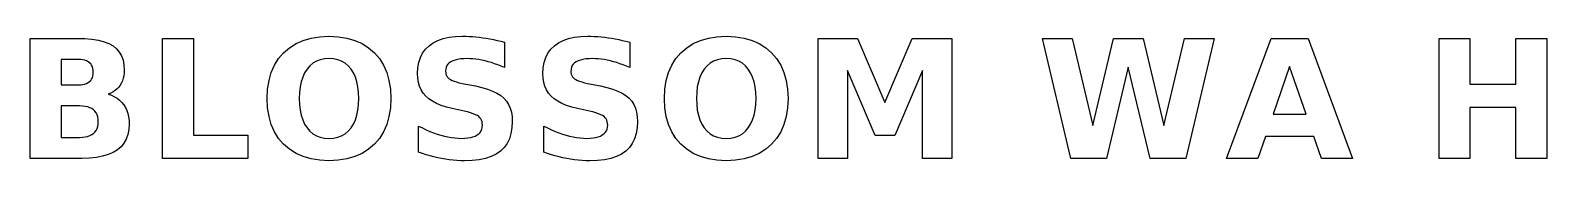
# Model space of a CAD drawing. Header units: millimetres. Extents: x 5 to 147, y 5 to 140.
# Drawn here: x 9.33 to 42.56, y 137.75 to 140.48 of the extents above; entities that cross this region are included whole.
import ezdxf

# ---------------------------------------------------------------- set-up
doc = ezdxf.new("R2010")
doc.units = ezdxf.units.MM
doc.layers.add('ENGRAVE', color=5, linetype='CONTINUOUS')

msp = doc.modelspace()

# ---------------------------------------------------------------- linework, layer by layer
at = {"layer": 'ENGRAVE', "color": 5}
for points in [[(11.3786, 138.9743), (11.4152, 138.9151), (11.4452, 138.8517), (11.4685, 138.7839), (11.4852, 138.7118), (11.4952, 138.6354), (11.4985, 138.5547), (11.4914, 138.4331), (11.4699, 138.3223), (11.4341, 138.2223), (11.3841, 138.1331), (11.3197, 138.0546), (11.2411, 137.9869), (11.1478, 137.9298), (11.0397, 137.8831), (10.9166, 137.8467), (10.7787, 137.8208), (10.6259, 137.8052), (10.4582, 137.8), (9.3315, 137.8), (9.3315, 140.4325), (10.3506, 140.4325), (10.525, 140.4279), (10.6826, 140.4141), (10.8234, 140.3911), (10.9474, 140.3588), (11.0546, 140.3174), (11.145, 140.2668), (11.2201, 140.206), (11.2816, 140.1341), (11.3295, 140.0512), (11.3636, 139.9572), (11.3841, 139.8522), (11.391, 139.736), (11.3885, 139.6736), (11.381, 139.6143), (11.3685, 139.5582), (11.351, 139.5052), (11.3285, 139.4555), (11.301, 139.409), (11.2688, 139.3659), (11.2321, 139.3268), (11.1908, 139.2915), (11.1451, 139.2601), (11.0948, 139.2325), (11.0401, 139.2088), (11.1102, 139.1847), (11.1749, 139.1546), (11.234, 139.1185), (11.2877, 139.0764), (11.3359, 139.0283), (11.3786, 138.9743)], [(14.0991, 138.3131), (14.0991, 137.8), (12.2283, 137.8), (12.2283, 140.4325), (12.9072, 140.4325), (12.9072, 138.3131), (14.0991, 138.3131)], [(16.6004, 140.3187), (16.7433, 140.2279), (16.8708, 140.1169), (16.9807, 139.9881), (17.0706, 139.844), (17.1406, 139.6845), (17.1905, 139.5096), (17.2205, 139.3193), (17.2305, 139.1136), (17.2205, 138.9085), (17.1905, 138.7186), (17.1406, 138.5441), (17.0706, 138.3848), (16.9807, 138.2408), (16.8708, 138.1121), (16.7433, 138.0011), (16.6004, 137.9103), (16.4423, 137.8397), (16.269, 137.7892), (16.0803, 137.759), (15.8763, 137.7489), (15.6729, 137.759), (15.4846, 137.7892), (15.3114, 137.8397), (15.1534, 137.9103), (15.0105, 138.0011), (14.8828, 138.1121), (14.7726, 138.2408), (14.6824, 138.3848), (14.6123, 138.5441), (14.5622, 138.7186), (14.5322, 138.9085), (14.5222, 139.1136), (14.5322, 139.3193), (14.5622, 139.5096), (14.6123, 139.6845), (14.6824, 139.844), (14.7726, 139.9881), (14.8828, 140.1169), (15.0105, 140.2279), (15.1534, 140.3187), (15.3114, 140.3893), (15.4846, 140.4398), (15.6729, 140.47), (15.8763, 140.4801), (16.0803, 140.47), (16.269, 140.4398), (16.4423, 140.3893), (16.6004, 140.3187)], [(19.5767, 139.8518), (19.5058, 139.8775), (19.4356, 139.9006), (19.3659, 139.921), (19.2969, 139.9388), (19.2288, 139.9539), (19.1619, 139.9662), (19.0963, 139.9758), (19.032, 139.9827), (18.969, 139.9868), (18.9072, 139.9882), (18.8296, 139.9863), (18.7591, 139.9807), (18.6956, 139.9714), (18.6392, 139.9584), (18.5898, 139.9416), (18.5475, 139.9212), (18.512, 139.8968), (18.4829, 139.8683), (18.4602, 139.8357), (18.4441, 139.7989), (18.4344, 139.7581), (18.4311, 139.7131), (18.4333, 139.6791), (18.4399, 139.6478), (18.4508, 139.619), (18.466, 139.5928), (18.4856, 139.5692), (18.5096, 139.5483), (18.5393, 139.529), (18.5761, 139.5107), (18.62, 139.4934), (18.671, 139.4769), (18.7291, 139.4614), (18.7944, 139.4469), (19.0835, 139.3887), (19.2228, 139.3567), (19.348, 139.3197), (19.4591, 139.2776), (19.5561, 139.2304), (19.639, 139.1781), (19.7077, 139.1207), (19.7643, 139.0565), (19.8106, 138.9839), (19.8466, 138.9029), (19.8723, 138.8135), (19.8877, 138.7156), (19.8929, 138.6093), (19.8857, 138.4703), (19.8642, 138.3438), (19.8283, 138.2296), (19.7781, 138.1278), (19.7135, 138.0384), (19.6345, 137.9613), (19.5409, 137.8964), (19.4321, 137.8433), (19.3081, 137.802), (19.1691, 137.7725), (19.0148, 137.7548), (18.8455, 137.7489), (18.762, 137.7502), (18.6784, 137.7542), (18.5947, 137.7608), (18.5109, 137.77), (18.427, 137.7819), (18.343, 137.7965), (18.2589, 137.8136), (18.1749, 137.8333), (18.0908, 137.8555), (18.0068, 137.8803), (17.9227, 137.9077), (17.8387, 137.9375), (17.8387, 138.5106), (17.9223, 138.4678), (18.0049, 138.4286), (18.0866, 138.3931), (18.1674, 138.3613), (18.2473, 138.3332), (18.3262, 138.3087), (18.4042, 138.288), (18.4813, 138.271), (18.5574, 138.2578), (18.6326, 138.2484), (18.7069, 138.2427), (18.7803, 138.2408), (18.8514, 138.2429), (18.9168, 138.249), (18.9764, 138.2593), (19.0302, 138.2737), (19.0783, 138.2922), (19.1206, 138.3149), (19.1567, 138.3413), (19.1862, 138.3713), (19.2092, 138.4048), (19.2256, 138.4418), (19.2354, 138.4824), (19.2387, 138.5265), (19.2365, 138.566), (19.2298, 138.6025), (19.2186, 138.6358), (19.203, 138.6659), (19.183, 138.693), (19.1585, 138.7169), (19.1273, 138.7388), (19.0873, 138.76), (19.0384, 138.7804), (18.9806, 138.8), (18.9139, 138.8188), (18.8384, 138.8368), (18.5757, 138.895), (18.45, 138.926), (18.336, 138.9626), (18.2339, 139.0047), (18.1435, 139.0525), (18.065, 139.1058), (17.9983, 139.1647), (17.9425, 139.23), (17.8969, 139.3025), (17.8614, 139.3821), (17.836, 139.4688), (17.8208, 139.5627), (17.8158, 139.6637), (17.8228, 139.7898), (17.844, 139.9057), (17.8792, 140.0115), (17.9286, 140.1073), (17.9921, 140.193), (18.0697, 140.2685), (18.1605, 140.3332), (18.2636, 140.3861), (18.3791, 140.4272), (18.507, 140.4566), (18.6471, 140.4742), (18.7997, 140.4801), (18.8723, 140.4792), (18.9456, 140.4765), (19.0196, 140.472), (19.0943, 140.4656), (19.1697, 140.4575), (19.2458, 140.4475), (19.3226, 140.4357), (19.4003, 140.4221), (19.4789, 140.4067), (19.5584, 140.3895), (19.6388, 140.3705), (19.7201, 140.3496), (19.7201, 139.7925), (19.6481, 139.8235), (19.5767, 139.8518)], [(22.3219, 139.8518), (22.251, 139.8775), (22.1808, 139.9006), (22.1112, 139.921), (22.0421, 139.9388), (21.974, 139.9539), (21.9071, 139.9662), (21.8415, 139.9758), (21.7772, 139.9827), (21.7142, 139.9868), (21.6524, 139.9882), (21.5748, 139.9863), (21.5043, 139.9807), (21.4408, 139.9714), (21.3844, 139.9584), (21.335, 139.9416), (21.2927, 139.9212), (21.2572, 139.8968), (21.2281, 139.8683), (21.2054, 139.8357), (21.1893, 139.7989), (21.1796, 139.7581), (21.1764, 139.7131), (21.1785, 139.6791), (21.1851, 139.6478), (21.196, 139.619), (21.2112, 139.5928), (21.2308, 139.5692), (21.2548, 139.5483), (21.2845, 139.529), (21.3213, 139.5107), (21.3652, 139.4934), (21.4163, 139.4769), (21.4744, 139.4614), (21.5396, 139.4469), (21.8288, 139.3887), (21.9681, 139.3567), (22.0932, 139.3197), (22.2043, 139.2776), (22.3013, 139.2304), (22.3842, 139.1781), (22.4529, 139.1207), (22.5095, 139.0565), (22.5558, 138.9839), (22.5918, 138.9029), (22.6175, 138.8135), (22.6329, 138.7156), (22.6381, 138.6093), (22.6309, 138.4703), (22.6094, 138.3438), (22.5735, 138.2296), (22.5233, 138.1278), (22.4587, 138.0384), (22.3798, 137.9613), (22.2861, 137.8964), (22.1773, 137.8433), (22.0533, 137.802), (21.9143, 137.7725), (21.7601, 137.7548), (21.5907, 137.7489), (21.5072, 137.7502), (21.4236, 137.7542), (21.3399, 137.7608), (21.2561, 137.77), (21.1722, 137.7819), (21.0882, 137.7965), (21.0041, 137.8136), (20.9201, 137.8333), (20.8361, 137.8555), (20.752, 137.8803), (20.668, 137.9077), (20.5839, 137.9375), (20.5839, 138.5106), (20.6675, 138.4678), (20.7501, 138.4286), (20.8319, 138.3931), (20.9127, 138.3613), (20.9925, 138.3332), (21.0714, 138.3087), (21.1494, 138.288), (21.2265, 138.271), (21.3026, 138.2578), (21.3779, 138.2484), (21.4521, 138.2427), (21.5255, 138.2408), (21.5966, 138.2429), (21.662, 138.249), (21.7216, 138.2593), (21.7755, 138.2737), (21.8235, 138.2922), (21.8658, 138.3149), (21.9019, 138.3413), (21.9314, 138.3713), (21.9544, 138.4048), (21.9708, 138.4418), (21.9806, 138.4824), (21.9839, 138.5265), (21.9817, 138.566), (21.975, 138.6025), (21.9639, 138.6358), (21.9483, 138.6659), (21.9282, 138.693), (21.9037, 138.7169), (21.8725, 138.7388), (21.8325, 138.76), (21.7836, 138.7804), (21.7258, 138.8), (21.6592, 138.8188), (21.5837, 138.8368), (21.3209, 138.895), (21.1952, 138.926), (21.0812, 138.9626), (20.9791, 139.0047), (20.8888, 139.0525), (20.8102, 139.1058), (20.7435, 139.1647), (20.6877, 139.23), (20.6421, 139.3025), (20.6066, 139.3821), (20.5813, 139.4688), (20.5661, 139.5627), (20.561, 139.6637), (20.568, 139.7898), (20.5892, 139.9057), (20.6245, 140.0115), (20.6738, 140.1073), (20.7373, 140.193), (20.8149, 140.2685), (20.9057, 140.3332), (21.0088, 140.3861), (21.1243, 140.4272), (21.2522, 140.4566), (21.3924, 140.4742), (21.5449, 140.4801), (21.6175, 140.4792), (21.6908, 140.4765), (21.7648, 140.472), (21.8395, 140.4656), (21.9149, 140.4575), (21.991, 140.4475), (22.0678, 140.4357), (22.1455, 140.4221), (22.2242, 140.4067), (22.3037, 140.3895), (22.384, 140.3705), (22.4653, 140.3496), (22.4653, 139.7925), (22.3933, 139.8235), (22.3219, 139.8518)], [(25.448, 140.2279), (25.5755, 140.1169), (25.6854, 139.9881), (25.7753, 139.844), (25.8453, 139.6845), (25.8952, 139.5096), (25.9252, 139.3193), (25.9352, 139.1136), (25.9252, 138.9085), (25.8952, 138.7186), (25.8453, 138.5441), (25.7753, 138.3848), (25.6854, 138.2408), (25.5755, 138.1121), (25.448, 138.0011), (25.3051, 137.9103), (25.147, 137.8397), (24.9736, 137.7892), (24.785, 137.759), (24.581, 137.7489), (24.3776, 137.759), (24.1893, 137.7892), (24.0161, 137.8397), (23.8581, 137.9103), (23.7152, 138.0011), (23.5874, 138.1121), (23.4773, 138.2408), (23.3871, 138.3848), (23.317, 138.5441), (23.2669, 138.7186), (23.2369, 138.9085), (23.2269, 139.1136), (23.2369, 139.3193), (23.2669, 139.5096), (23.317, 139.6845), (23.3871, 139.844), (23.4773, 139.9881), (23.5874, 140.1169), (23.7152, 140.2279), (23.8581, 140.3187), (24.0161, 140.3893), (24.1893, 140.4398), (24.3776, 140.47), (24.581, 140.4801), (24.785, 140.47), (24.9736, 140.4398), (25.147, 140.3893), (25.3051, 140.3187), (25.448, 140.2279)], [(28.6593, 140.4325), (29.5215, 140.4325), (29.5215, 137.8), (28.8797, 137.8), (28.8797, 139.7255), (28.2731, 138.306), (27.8429, 138.306), (27.2363, 139.7255), (27.2363, 137.8), (26.5927, 137.8), (26.5927, 140.4325), (27.4567, 140.4325), (28.0562, 139.0237), (28.6593, 140.4325)], [(33.0653, 140.4325), (33.7195, 140.4325), (34.1709, 138.5194), (34.6258, 140.4325), (35.2711, 140.4325), (34.6505, 137.8), (33.8676, 137.8), (33.3897, 139.8013), (32.9172, 137.8), (32.1343, 137.8), (31.5084, 140.4325), (32.159, 140.4325), (32.6139, 138.5194), (33.0653, 140.4325)], [(37.3304, 140.4325), (38.3055, 137.8), (37.6231, 137.8), (37.4574, 138.2796), (36.3959, 138.2796), (36.2284, 137.8), (35.546, 137.8), (36.5211, 140.4325), (37.3304, 140.4325)], [(41.8811, 140.4325), (42.5599, 140.4325), (42.5599, 137.8), (41.8811, 137.8), (41.8811, 138.9161), (40.8796, 138.9161), (40.8796, 137.8), (40.2007, 137.8), (40.2007, 140.4325), (40.8796, 140.4325), (40.8796, 139.4292), (41.8811, 139.4292), (41.8811, 140.4325)], [(10.5995, 139.4623), (10.6292, 139.4839), (10.6546, 139.5093), (10.6753, 139.5384), (10.6914, 139.5712), (10.7029, 139.6077), (10.7098, 139.648), (10.7121, 139.692), (10.7098, 139.7354), (10.7029, 139.7753), (10.6914, 139.8116), (10.6753, 139.8444), (10.6546, 139.8735), (10.6292, 139.8991), (10.5995, 139.921), (10.5654, 139.9388), (10.527, 139.9527), (10.4843, 139.9626), (10.4372, 139.9686), (10.3859, 139.9705), (10.0103, 139.9705), (10.0103, 139.4134), (10.3859, 139.4134), (10.4372, 139.4153), (10.4843, 139.4212), (10.527, 139.431), (10.5654, 139.4447), (10.5995, 139.4623)], [(15.5245, 139.8863), (15.4559, 139.829), (15.395, 139.759), (15.3427, 139.6774), (15.3, 139.5854), (15.2667, 139.483), (15.243, 139.3703), (15.2287, 139.2471), (15.2239, 139.1136), (15.2287, 138.9806), (15.243, 138.8579), (15.2667, 138.7455), (15.3, 138.6434), (15.3427, 138.5516), (15.395, 138.47), (15.4559, 138.4), (15.5245, 138.3427), (15.6008, 138.2981), (15.6849, 138.2663), (15.7768, 138.2472), (15.8763, 138.2408), (15.9765, 138.2472), (16.0687, 138.2663), (16.1532, 138.2981), (16.2298, 138.3427), (16.2985, 138.4), (16.3595, 138.47), (16.4117, 138.5516), (16.4545, 138.6434), (16.4877, 138.7455), (16.5115, 138.8579), (16.5258, 138.9806), (16.5305, 139.1136), (16.5258, 139.2471), (16.5115, 139.3703), (16.4877, 139.483), (16.4545, 139.5854), (16.4117, 139.6774), (16.3595, 139.759), (16.2985, 139.829), (16.2298, 139.8863), (16.1532, 139.9309), (16.0687, 139.9627), (15.9765, 139.9818), (15.8763, 139.9882), (15.7768, 139.9818), (15.6849, 139.9627), (15.6008, 139.9309), (15.5245, 139.8863)], [(24.1605, 139.829), (24.0997, 139.759), (24.0474, 139.6774), (24.0046, 139.5854), (23.9714, 139.483), (23.9476, 139.3703), (23.9334, 139.2471), (23.9286, 139.1136), (23.9334, 138.9806), (23.9476, 138.8579), (23.9714, 138.7455), (24.0046, 138.6434), (24.0474, 138.5516), (24.0997, 138.47), (24.1605, 138.4), (24.2292, 138.3427), (24.3055, 138.2981), (24.3896, 138.2663), (24.4815, 138.2472), (24.581, 138.2408), (24.6811, 138.2472), (24.7734, 138.2663), (24.8579, 138.2981), (24.9345, 138.3427), (25.0032, 138.4), (25.0642, 138.47), (25.1164, 138.5516), (25.1592, 138.6434), (25.1924, 138.7455), (25.2162, 138.8579), (25.2304, 138.9806), (25.2352, 139.1136), (25.2304, 139.2471), (25.2162, 139.3703), (25.1924, 139.483), (25.1592, 139.5854), (25.1164, 139.6774), (25.0642, 139.759), (25.0032, 139.829), (24.9345, 139.8863), (24.8579, 139.9309), (24.7734, 139.9627), (24.6811, 139.9818), (24.581, 139.9882), (24.4815, 139.9818), (24.3896, 139.9627), (24.3055, 139.9309), (24.2292, 139.8863), (24.1605, 139.829)], [(36.9267, 139.8154), (36.5652, 138.768), (37.2864, 138.768), (36.9267, 139.8154)], [(10.7165, 138.3484), (10.748, 138.3796), (10.7738, 138.4158), (10.7939, 138.4568), (10.8082, 138.5027), (10.8168, 138.5536), (10.8197, 138.6093), (10.8168, 138.664), (10.8083, 138.7138), (10.7941, 138.759), (10.7742, 138.7994), (10.7486, 138.835), (10.7174, 138.8659), (10.6804, 138.892), (10.6377, 138.9134), (10.5891, 138.93), (10.5348, 138.9419), (10.4747, 138.949), (10.4088, 138.9514), (10.0103, 138.9514), (10.0103, 138.262), (10.4088, 138.262), (10.4742, 138.2644), (10.5339, 138.2716), (10.588, 138.2836), (10.6365, 138.3004), (10.6793, 138.322), (10.7165, 138.3484)]]:
    msp.add_lwpolyline(points, close=True, dxfattribs=at)

doc.saveas('drawing.dxf')
